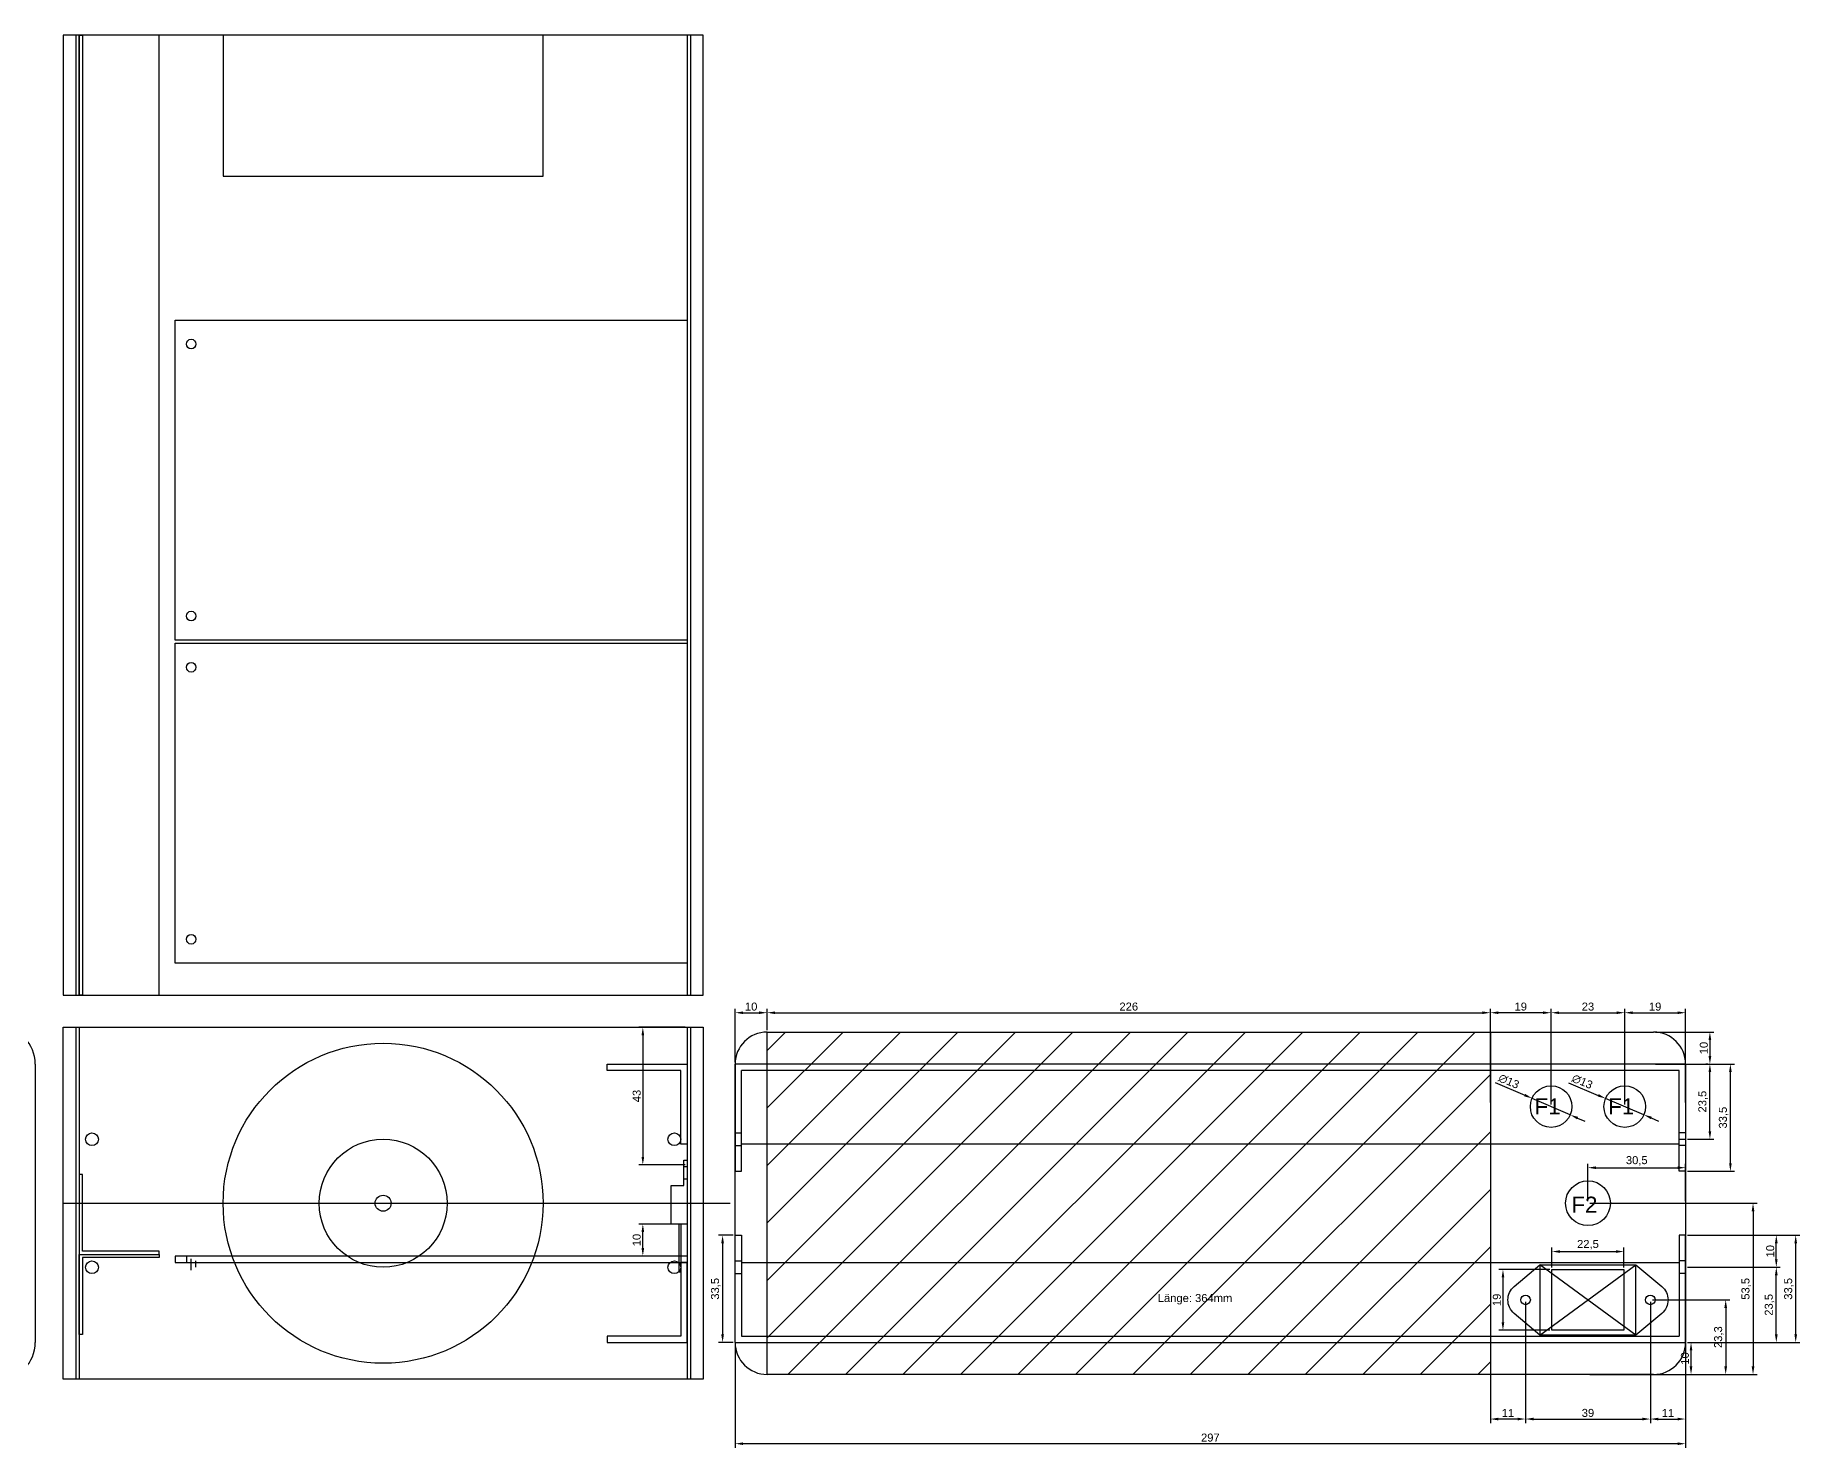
# Model space of a CAD drawing. Header units: millimetres. Extents: x 475 to 4099, y 1633 to 3451.
# Drawn here: x 3498 to 4049, y 3010 to 3451 of the extents above; entities that cross this region are included whole.
import ezdxf

# ---------------------------------------------------------------- set-up
doc = ezdxf.new("R2010")
doc.units = ezdxf.units.MM
doc.linetypes.add('MITTE', pattern=[50.8, 31.75, -6.35, 6.35, -6.35])
for name, color, linetype in [('Bemassung', 80, 'Continuous'), ('Kanten', 7, 'Continuous'), ('Mittel', 10, 'MITTE'), ('Verdeckt', 172, 'Continuous')]:
    doc.layers.add(name, color=color, linetype=linetype)
doc.styles.get("Standard").update_dxf_attribs({"font": 'arial.ttf'})
doc.dimstyles.new('ISO-25', dxfattribs={"dimtxt": 2.5, "dimasz": 2.5, "dimexe": 1.25, "dimexo": 0.625, "dimtad": 1, "dimtxsty": 'Standard', "dimcen": 2.5, "dimadec": 0, "dimazin": 0, "dimtfac": 1, "dimtmove": 0, "dimatfit": 3, "dimfxl": 1, "dimarcsym": 0})

# ---------------------------------------------------------------- blocks, each defined once
blk = doc.blocks.new('*D278')
at = {"layer": 'Bemassung', "color": 0, "lineweight": -2, "transparency": 16777216}
for p, q in [((3698.45, 3079.63), (3686.47, 3079.63)), ((3687.72, 3072.13), (3687.72, 3077.13)), ((3698.45, 3069.63), (3686.47, 3069.63))]:
    blk.add_line(p, q, dxfattribs=at)
at = {"layer": 'Bemassung', "color": 0, "transparency": 16777216}
for points in [[(3687.31, 3077.13), (3688.14, 3077.13), (3687.72, 3079.63)], [(3687.31, 3072.13), (3688.14, 3072.13), (3687.72, 3069.63)]]:
    blk.add_solid(points, dxfattribs=at)
at = {"layer": 'Defpoints', "color": 0, "transparency": 16777216}
for p in [(3687.72, 3079.63), (3699.07, 3079.63), (3699.07, 3069.63)]:
    blk.add_point(p, dxfattribs=at)
at = {"layer": 'Bemassung', "color": 0, "transparency": 16777216, "insert": (3685.82, 3074.63), "char_height": 2.5, "attachment_point": 5, "rotation": 90}
blk.add_mtext('10', dxfattribs=at)
blk = doc.blocks.new('*D279')
at = {"layer": 'Bemassung', "color": 0, "lineweight": -2, "transparency": 16777216}
for p, q in [((3700.95, 3141.13), (3686.47, 3141.13)), ((3687.72, 3138.63), (3687.72, 3100.63)), ((3700.95, 3098.13), (3686.47, 3098.13))]:
    blk.add_line(p, q, dxfattribs=at)
at = {"layer": 'Bemassung', "color": 0, "transparency": 16777216}
for points in [[(3687.31, 3138.63), (3688.14, 3138.63), (3687.72, 3141.13)], [(3687.31, 3100.63), (3688.14, 3100.63), (3687.72, 3098.13)]]:
    blk.add_solid(points, dxfattribs=at)
at = {"layer": 'Defpoints', "color": 0, "transparency": 16777216}
for p in [(3701.57, 3141.13), (3687.72, 3098.13), (3701.57, 3098.13)]:
    blk.add_point(p, dxfattribs=at)
at = {"layer": 'Bemassung', "color": 0, "transparency": 16777216, "insert": (3685.82, 3119.63), "char_height": 2.5, "attachment_point": 5, "rotation": 90}
blk.add_mtext('43', dxfattribs=at)
blk = doc.blocks.new('*D280')
at = {"layer": 'Bemassung', "color": 0, "lineweight": -2, "transparency": 16777216}
for p, q in [((3971.57, 3116.95), (3971.57, 3146.92)), ((3974.07, 3145.67), (3992.07, 3145.67)), ((3994.57, 3116.95), (3994.57, 3146.92))]:
    blk.add_line(p, q, dxfattribs=at)
at = {"layer": 'Bemassung', "color": 0, "transparency": 16777216}
for points in [[(3974.07, 3146.08), (3974.07, 3145.25), (3971.57, 3145.67)], [(3992.07, 3146.08), (3992.07, 3145.25), (3994.57, 3145.67)]]:
    blk.add_solid(points, dxfattribs=at)
at = {"layer": 'Defpoints', "color": 0, "transparency": 16777216}
for p in [(3994.57, 3145.67), (3971.57, 3116.33), (3994.57, 3116.33)]:
    blk.add_point(p, dxfattribs=at)
at = {"layer": 'Bemassung', "color": 0, "transparency": 16777216, "insert": (3983.07, 3147.57), "char_height": 2.5, "attachment_point": 5}
blk.add_mtext('23', dxfattribs=at)
blk = doc.blocks.new('*D281')
at = {"layer": 'Bemassung', "color": 0, "lineweight": -2, "transparency": 16777216}
for p, q in [((3994.57, 3117.58), (3994.57, 3146.92)), ((3997.07, 3145.67), (4011.07, 3145.67)), ((4013.57, 3117.58), (4013.57, 3146.92))]:
    blk.add_line(p, q, dxfattribs=at)
at = {"layer": 'Bemassung', "color": 0, "transparency": 16777216}
for points in [[(3997.07, 3146.08), (3997.07, 3145.25), (3994.57, 3145.67)], [(4011.07, 3146.08), (4011.07, 3145.25), (4013.57, 3145.67)]]:
    blk.add_solid(points, dxfattribs=at)
at = {"layer": 'Defpoints', "color": 0, "transparency": 16777216}
for p in [(4013.57, 3145.67), (3994.57, 3116.95), (4013.57, 3116.95)]:
    blk.add_point(p, dxfattribs=at)
at = {"layer": 'Bemassung', "color": 0, "transparency": 16777216, "insert": (4004.07, 3147.57), "char_height": 2.5, "attachment_point": 5}
blk.add_mtext('19', dxfattribs=at)
blk = doc.blocks.new('*D282')
at = {"layer": 'Bemassung', "color": 0, "lineweight": -2, "transparency": 16777216}
for p, q in [((3952.57, 3117.58), (3952.57, 3146.92)), ((3969.07, 3145.67), (3955.07, 3145.67)), ((3971.57, 3117.58), (3971.57, 3146.92))]:
    blk.add_line(p, q, dxfattribs=at)
at = {"layer": 'Bemassung', "color": 0, "transparency": 16777216}
for points in [[(3955.07, 3146.08), (3955.07, 3145.25), (3952.57, 3145.67)], [(3969.07, 3146.08), (3969.07, 3145.25), (3971.57, 3145.67)]]:
    blk.add_solid(points, dxfattribs=at)
at = {"layer": 'Defpoints', "color": 0, "transparency": 16777216}
for p in [(3952.57, 3145.67), (3952.57, 3116.95), (3971.57, 3116.95)]:
    blk.add_point(p, dxfattribs=at)
at = {"layer": 'Bemassung', "color": 0, "transparency": 16777216, "insert": (3962.07, 3147.57), "char_height": 2.5, "attachment_point": 5}
blk.add_mtext('19', dxfattribs=at)
blk = doc.blocks.new('*D283')
at = {"layer": 'Bemassung', "color": 0, "lineweight": -2, "transparency": 16777216}
for p, q in [((3716.57, 3130.25), (3716.57, 3146.92)), ((3719.07, 3145.67), (3724.07, 3145.67)), ((3726.57, 3140.25), (3726.57, 3146.92))]:
    blk.add_line(p, q, dxfattribs=at)
at = {"layer": 'Bemassung', "color": 0, "transparency": 16777216}
for points in [[(3719.07, 3146.08), (3719.07, 3145.25), (3716.57, 3145.67)], [(3724.07, 3146.08), (3724.07, 3145.25), (3726.57, 3145.67)]]:
    blk.add_solid(points, dxfattribs=at)
at = {"layer": 'Defpoints', "color": 0, "transparency": 16777216}
for p in [(3726.57, 3145.67), (3726.57, 3139.63), (3716.57, 3129.63)]:
    blk.add_point(p, dxfattribs=at)
at = {"layer": 'Bemassung', "color": 0, "transparency": 16777216, "insert": (3721.57, 3147.57), "char_height": 2.5, "attachment_point": 5}
blk.add_mtext('10', dxfattribs=at)
blk = doc.blocks.new('*D284')
at = {"layer": 'Bemassung', "color": 0, "lineweight": -2, "transparency": 16777216}
for p, q in [((3726.57, 3140.25), (3726.57, 3146.92)), ((3729.07, 3145.67), (3950.07, 3145.67)), ((3952.57, 3140.25), (3952.57, 3146.92))]:
    blk.add_line(p, q, dxfattribs=at)
at = {"layer": 'Bemassung', "color": 0, "transparency": 16777216}
for points in [[(3729.07, 3146.08), (3729.07, 3145.25), (3726.57, 3145.67)], [(3950.07, 3146.08), (3950.07, 3145.25), (3952.57, 3145.67)]]:
    blk.add_solid(points, dxfattribs=at)
at = {"layer": 'Defpoints', "color": 0, "transparency": 16777216}
for p in [(3952.57, 3145.67), (3726.57, 3139.63), (3952.57, 3139.63)]:
    blk.add_point(p, dxfattribs=at)
at = {"layer": 'Bemassung', "color": 0, "transparency": 16777216, "insert": (3839.57, 3147.57), "char_height": 2.5, "attachment_point": 5}
blk.add_mtext('226', dxfattribs=at)
blk = doc.blocks.new('*D285')
at = {"layer": 'Bemassung', "color": 0, "lineweight": -2, "transparency": 16777216}
for p, q in [((3963.57, 3055.3), (3963.57, 3017.44)), ((4002.57, 3055.3), (4002.57, 3017.44)), ((3966.07, 3018.69), (4000.07, 3018.69))]:
    blk.add_line(p, q, dxfattribs=at)
at = {"layer": 'Bemassung', "color": 0, "transparency": 16777216}
for points in [[(3966.07, 3019.11), (3966.07, 3018.27), (3963.57, 3018.69)], [(4000.07, 3019.11), (4000.07, 3018.27), (4002.57, 3018.69)]]:
    blk.add_solid(points, dxfattribs=at)
at = {"layer": 'Defpoints', "color": 0, "transparency": 16777216}
for p in [(3963.57, 3055.93), (4002.57, 3055.93), (4002.57, 3018.69)]:
    blk.add_point(p, dxfattribs=at)
at = {"layer": 'Bemassung', "color": 0, "transparency": 16777216, "insert": (3983.07, 3020.59), "char_height": 2.5, "attachment_point": 5}
blk.add_mtext('39', dxfattribs=at)
blk = doc.blocks.new('*D286')
at = {"layer": 'Bemassung', "color": 0, "lineweight": -2, "transparency": 16777216}
for p, q in [((4002.57, 3055.3), (4002.57, 3017.44)), ((4013.57, 3056.8), (4013.57, 3017.44)), ((4005.07, 3018.69), (4011.07, 3018.69))]:
    blk.add_line(p, q, dxfattribs=at)
at = {"layer": 'Bemassung', "color": 0, "transparency": 16777216}
for points in [[(4005.07, 3019.11), (4005.07, 3018.27), (4002.57, 3018.69)], [(4011.07, 3019.11), (4011.07, 3018.27), (4013.57, 3018.69)]]:
    blk.add_solid(points, dxfattribs=at)
at = {"layer": 'Defpoints', "color": 0, "transparency": 16777216}
for p in [(4002.57, 3055.93), (4013.57, 3057.43), (4013.57, 3018.69)]:
    blk.add_point(p, dxfattribs=at)
at = {"layer": 'Bemassung', "color": 0, "transparency": 16777216, "insert": (4008.07, 3020.57), "char_height": 2.5, "attachment_point": 5}
blk.add_mtext('11', dxfattribs=at)
blk = doc.blocks.new('*D287')
at = {"layer": 'Bemassung', "color": 0, "lineweight": -2, "transparency": 16777216}
for p, q in [((3952.57, 3056.8), (3952.57, 3017.44)), ((3963.57, 3055.3), (3963.57, 3017.44)), ((3961.07, 3018.69), (3955.07, 3018.69))]:
    blk.add_line(p, q, dxfattribs=at)
at = {"layer": 'Bemassung', "color": 0, "transparency": 16777216}
for points in [[(3955.07, 3019.11), (3955.07, 3018.27), (3952.57, 3018.69)], [(3961.07, 3019.11), (3961.07, 3018.27), (3963.57, 3018.69)]]:
    blk.add_solid(points, dxfattribs=at)
at = {"layer": 'Defpoints', "color": 0, "transparency": 16777216}
for p in [(3952.57, 3057.43), (3963.57, 3055.93), (3952.57, 3018.69)]:
    blk.add_point(p, dxfattribs=at)
at = {"layer": 'Bemassung', "color": 0, "transparency": 16777216, "insert": (3958.07, 3020.57), "char_height": 2.5, "attachment_point": 5}
blk.add_mtext('11', dxfattribs=at)
blk = doc.blocks.new('*D288')
at = {"layer": 'Bemassung', "color": 0, "lineweight": -2, "transparency": 16777216}
for p, q in [((4003.2, 3055.93), (4027.36, 3055.93)), ((4026.11, 3053.43), (4026.11, 3035.13)), ((4003.2, 3032.63), (4027.36, 3032.63))]:
    blk.add_line(p, q, dxfattribs=at)
at = {"layer": 'Bemassung', "color": 0, "transparency": 16777216}
for points in [[(4025.69, 3053.43), (4026.53, 3053.43), (4026.11, 3055.93)], [(4025.69, 3035.13), (4026.53, 3035.13), (4026.11, 3032.63)]]:
    blk.add_solid(points, dxfattribs=at)
at = {"layer": 'Defpoints', "color": 0, "transparency": 16777216}
for p in [(4002.57, 3055.93), (4002.57, 3032.63), (4026.11, 3032.63)]:
    blk.add_point(p, dxfattribs=at)
at = {"layer": 'Bemassung', "color": 0, "transparency": 16777216, "insert": (4023.98, 3044.28), "char_height": 2.5, "attachment_point": 5, "rotation": 90}
blk.add_mtext('23,3', dxfattribs=at)
blk = doc.blocks.new('*D289')
at = {"layer": 'Bemassung', "color": 0, "lineweight": -2, "transparency": 16777216}
for p, q in [((4014.2, 3042.63), (4016.53, 3042.63)), ((4015.28, 3035.13), (4015.28, 3040.13)), ((4004.2, 3032.63), (4016.53, 3032.63))]:
    blk.add_line(p, q, dxfattribs=at)
at = {"layer": 'Bemassung', "color": 0, "transparency": 16777216}
for points in [[(4014.86, 3040.13), (4015.69, 3040.13), (4015.28, 3042.63)], [(4014.86, 3035.13), (4015.69, 3035.13), (4015.28, 3032.63)]]:
    blk.add_solid(points, dxfattribs=at)
at = {"layer": 'Defpoints', "color": 0, "transparency": 16777216}
for p in [(4013.57, 3042.63), (4015.28, 3042.63), (4003.57, 3032.63)]:
    blk.add_point(p, dxfattribs=at)
at = {"layer": 'Bemassung', "color": 0, "transparency": 16777216, "insert": (4013.38, 3037.63), "char_height": 2.5, "attachment_point": 5, "rotation": 90}
blk.add_mtext('10', dxfattribs=at)
blk = doc.blocks.new('*D290')
at = {"layer": 'Bemassung', "color": 0, "lineweight": -2, "transparency": 16777216}
for p, q in [((3971.82, 3066.05), (3971.82, 3072.28)), ((3994.32, 3066.05), (3994.32, 3072.28)), ((3974.32, 3071.03), (3991.82, 3071.03))]:
    blk.add_line(p, q, dxfattribs=at)
at = {"layer": 'Bemassung', "color": 0, "transparency": 16777216}
for points in [[(3974.32, 3071.44), (3974.32, 3070.61), (3971.82, 3071.03)], [(3991.82, 3071.44), (3991.82, 3070.61), (3994.32, 3071.03)]]:
    blk.add_solid(points, dxfattribs=at)
at = {"layer": 'Defpoints', "color": 0, "transparency": 16777216}
for p in [(3994.32, 3071.03), (3971.82, 3065.43), (3994.32, 3065.43)]:
    blk.add_point(p, dxfattribs=at)
at = {"layer": 'Bemassung', "color": 0, "transparency": 16777216, "insert": (3983.07, 3073.16), "char_height": 2.5, "attachment_point": 5}
blk.add_mtext('22,5', dxfattribs=at)
blk = doc.blocks.new('*D291')
at = {"layer": 'Bemassung', "color": 0, "lineweight": -2, "transparency": 16777216}
for p, q in [((3971.2, 3065.43), (3955.26, 3065.43)), ((3956.51, 3062.93), (3956.51, 3048.93)), ((3971.2, 3046.43), (3955.26, 3046.43))]:
    blk.add_line(p, q, dxfattribs=at)
at = {"layer": 'Bemassung', "color": 0, "transparency": 16777216}
for points in [[(3956.09, 3062.93), (3956.92, 3062.93), (3956.51, 3065.43)], [(3956.09, 3048.93), (3956.92, 3048.93), (3956.51, 3046.43)]]:
    blk.add_solid(points, dxfattribs=at)
at = {"layer": 'Defpoints', "color": 0, "transparency": 16777216}
for p in [(3971.82, 3065.43), (3956.51, 3046.43), (3971.82, 3046.43)]:
    blk.add_point(p, dxfattribs=at)
at = {"layer": 'Bemassung', "color": 0, "transparency": 16777216, "insert": (3954.61, 3055.93), "char_height": 2.5, "attachment_point": 5, "rotation": 90}
blk.add_mtext('19', dxfattribs=at)
blk = doc.blocks.new('*D292')
at = {"layer": 'Bemassung', "color": 0, "lineweight": -2, "transparency": 16777216}
for p, q in [((3983.7, 3086.13), (4035.9, 3086.13)), ((4034.65, 3083.63), (4034.65, 3035.13)), ((3983.7, 3032.63), (4035.9, 3032.63))]:
    blk.add_line(p, q, dxfattribs=at)
at = {"layer": 'Bemassung', "color": 0, "transparency": 16777216}
for points in [[(4034.23, 3083.63), (4035.07, 3083.63), (4034.65, 3086.13)], [(4034.23, 3035.13), (4035.07, 3035.13), (4034.65, 3032.63)]]:
    blk.add_solid(points, dxfattribs=at)
at = {"layer": 'Defpoints', "color": 0, "transparency": 16777216}
for p in [(3983.07, 3086.13), (3983.07, 3032.63), (4034.65, 3032.63)]:
    blk.add_point(p, dxfattribs=at)
at = {"layer": 'Bemassung', "color": 0, "transparency": 16777216, "insert": (4032.52, 3059.38), "char_height": 2.5, "attachment_point": 5, "rotation": 90}
blk.add_mtext('53,5', dxfattribs=at)
blk = doc.blocks.new('*D293')
at = {"layer": 'Bemassung', "color": 0, "lineweight": -2, "transparency": 16777216}
for p, q in [((4004.2, 3139.63), (4022.43, 3139.63)), ((4021.18, 3137.13), (4021.18, 3132.13)), ((4004.2, 3129.63), (4022.43, 3129.63))]:
    blk.add_line(p, q, dxfattribs=at)
at = {"layer": 'Bemassung', "color": 0, "transparency": 16777216}
for points in [[(4020.76, 3137.13), (4021.6, 3137.13), (4021.18, 3139.63)], [(4020.76, 3132.13), (4021.6, 3132.13), (4021.18, 3129.63)]]:
    blk.add_solid(points, dxfattribs=at)
at = {"layer": 'Defpoints', "color": 0, "transparency": 16777216}
for p in [(4003.57, 3139.63), (4003.57, 3129.63), (4021.18, 3129.63)]:
    blk.add_point(p, dxfattribs=at)
at = {"layer": 'Bemassung', "color": 0, "transparency": 16777216, "insert": (4019.28, 3134.63), "char_height": 2.5, "attachment_point": 5, "rotation": 90}
blk.add_mtext('10', dxfattribs=at)
blk = doc.blocks.new('*D294')
at = {"layer": 'Bemassung', "color": 0, "lineweight": -2, "transparency": 16777216}
for p, q in [((3954.09, 3123.9), (3963.31, 3119.91)), ((3977.53, 3113.74), (3965.61, 3118.91)), ((3979.83, 3112.75), (3982.12, 3111.75))]:
    blk.add_line(p, q, dxfattribs=at)
at = {"layer": 'Bemassung', "color": 0, "transparency": 16777216}
for points in [[(3963.48, 3120.29), (3963.15, 3119.52), (3965.61, 3118.91)], [(3979.99, 3113.13), (3979.66, 3112.36), (3977.53, 3113.74)]]:
    blk.add_solid(points, dxfattribs=at)
at = {"layer": 'Defpoints', "color": 0, "transparency": 16777216}
for p in [(3965.61, 3118.91), (3977.53, 3113.74)]:
    blk.add_point(p, dxfattribs=at)
at = {"layer": 'Bemassung', "color": 0, "transparency": 16777216, "insert": (3958.34, 3124.21), "char_height": 2.5, "attachment_point": 5, "rotation": 336.5617}
blk.add_mtext('∅13', dxfattribs=at)
blk = doc.blocks.new('*D295')
at = {"layer": 'Bemassung', "color": 0, "lineweight": -2, "transparency": 16777216}
for p, q in [((3977.04, 3123.79), (3986.29, 3119.85)), ((4000.55, 3113.78), (3988.59, 3118.87)), ((4002.85, 3112.8), (4005.15, 3111.82))]:
    blk.add_line(p, q, dxfattribs=at)
at = {"layer": 'Bemassung', "color": 0, "transparency": 16777216}
for points in [[(3986.45, 3120.23), (3986.13, 3119.47), (3988.59, 3118.87)], [(4003.01, 3113.18), (4002.69, 3112.42), (4000.55, 3113.78)]]:
    blk.add_solid(points, dxfattribs=at)
at = {"layer": 'Defpoints', "color": 0, "transparency": 16777216}
for p in [(3988.59, 3118.87), (4000.55, 3113.78)]:
    blk.add_point(p, dxfattribs=at)
at = {"layer": 'Bemassung', "color": 0, "transparency": 16777216, "insert": (3981.29, 3124.12), "char_height": 2.5, "attachment_point": 5, "rotation": 336.9413}
blk.add_mtext('∅13', dxfattribs=at)
blk = doc.blocks.new('*D296')
at = {"layer": 'Bemassung', "color": 0, "lineweight": -2, "transparency": 16777216}
for p, q in [((3983.07, 3086.75), (3983.07, 3098.49)), ((3985.57, 3097.24), (4011.07, 3097.24)), ((4013.57, 3086.75), (4013.57, 3098.49))]:
    blk.add_line(p, q, dxfattribs=at)
at = {"layer": 'Bemassung', "color": 0, "transparency": 16777216}
for points in [[(3985.57, 3097.65), (3985.57, 3096.82), (3983.07, 3097.24)], [(4011.07, 3097.65), (4011.07, 3096.82), (4013.57, 3097.24)]]:
    blk.add_solid(points, dxfattribs=at)
at = {"layer": 'Defpoints', "color": 0, "transparency": 16777216}
for p in [(4013.57, 3097.24), (3983.07, 3086.13), (4013.57, 3086.13)]:
    blk.add_point(p, dxfattribs=at)
at = {"layer": 'Bemassung', "color": 0, "transparency": 16777216, "insert": (3998.32, 3099.36), "char_height": 2.5, "attachment_point": 5}
blk.add_mtext('30,5', dxfattribs=at)
blk = doc.blocks.new('*D297')
at = {"layer": 'Bemassung', "color": 0, "lineweight": -2, "transparency": 16777216}
for p, q in [((3715.95, 3076.13), (3711.4, 3076.13)), ((3712.65, 3073.63), (3712.65, 3045.13)), ((3715.95, 3042.63), (3711.4, 3042.63))]:
    blk.add_line(p, q, dxfattribs=at)
at = {"layer": 'Bemassung', "color": 0, "transparency": 16777216}
for points in [[(3712.23, 3073.63), (3713.07, 3073.63), (3712.65, 3076.13)], [(3712.23, 3045.13), (3713.07, 3045.13), (3712.65, 3042.63)]]:
    blk.add_solid(points, dxfattribs=at)
at = {"layer": 'Defpoints', "color": 0, "transparency": 16777216}
for p in [(3716.57, 3076.13), (3712.65, 3042.63), (3716.57, 3042.63)]:
    blk.add_point(p, dxfattribs=at)
at = {"layer": 'Bemassung', "color": 0, "transparency": 16777216, "insert": (3710.52, 3059.38), "char_height": 2.5, "attachment_point": 5, "rotation": 90}
blk.add_mtext('33,5', dxfattribs=at)
blk = doc.blocks.new('*D298')
at = {"layer": 'Bemassung', "color": 0, "lineweight": -2, "transparency": 16777216}
for p, q in [((3716.57, 3042), (3716.57, 3009.73)), ((4013.57, 3042), (4013.57, 3009.73)), ((4011.07, 3010.98), (3719.07, 3010.98))]:
    blk.add_line(p, q, dxfattribs=at)
at = {"layer": 'Bemassung', "color": 0, "transparency": 16777216}
for points in [[(3719.07, 3011.4), (3719.07, 3010.56), (3716.57, 3010.98)], [(4011.07, 3011.4), (4011.07, 3010.56), (4013.57, 3010.98)]]:
    blk.add_solid(points, dxfattribs=at)
at = {"layer": 'Defpoints', "color": 0, "transparency": 16777216}
for p in [(3716.57, 3042.63), (4013.57, 3042.63), (3716.57, 3010.98)]:
    blk.add_point(p, dxfattribs=at)
at = {"layer": 'Bemassung', "color": 0, "transparency": 16777216, "insert": (3865.07, 3012.88), "char_height": 2.5, "attachment_point": 5}
blk.add_mtext('297', dxfattribs=at)
blk = doc.blocks.new('*D299')
at = {"layer": 'Bemassung', "color": 0, "lineweight": -2, "transparency": 16777216}
for p, q in [((4014.2, 3076.13), (4049.24, 3076.13)), ((4047.99, 3045.13), (4047.99, 3073.63)), ((4014.2, 3042.63), (4049.24, 3042.63))]:
    blk.add_line(p, q, dxfattribs=at)
at = {"layer": 'Bemassung', "color": 0, "transparency": 16777216}
for points in [[(4047.58, 3073.63), (4048.41, 3073.63), (4047.99, 3076.13)], [(4047.58, 3045.13), (4048.41, 3045.13), (4047.99, 3042.63)]]:
    blk.add_solid(points, dxfattribs=at)
at = {"layer": 'Defpoints', "color": 0, "transparency": 16777216}
for p in [(4013.57, 3076.13), (4047.99, 3076.13), (4013.57, 3042.63)]:
    blk.add_point(p, dxfattribs=at)
at = {"layer": 'Bemassung', "color": 0, "transparency": 16777216, "insert": (4045.87, 3059.38), "char_height": 2.5, "attachment_point": 5, "rotation": 90}
blk.add_mtext('33,5', dxfattribs=at)
blk = doc.blocks.new('*D300')
at = {"layer": 'Bemassung', "color": 0, "lineweight": -2, "transparency": 16777216}
for p, q in [((4014.2, 3066.13), (4043.18, 3066.13)), ((4041.93, 3045.13), (4041.93, 3063.63)), ((4014.2, 3042.63), (4043.18, 3042.63))]:
    blk.add_line(p, q, dxfattribs=at)
at = {"layer": 'Bemassung', "color": 0, "transparency": 16777216}
for points in [[(4041.51, 3063.63), (4042.35, 3063.63), (4041.93, 3066.13)], [(4041.51, 3045.13), (4042.35, 3045.13), (4041.93, 3042.63)]]:
    blk.add_solid(points, dxfattribs=at)
at = {"layer": 'Defpoints', "color": 0, "transparency": 16777216}
for p in [(4013.57, 3066.13), (4041.93, 3066.13), (4013.57, 3042.63)]:
    blk.add_point(p, dxfattribs=at)
at = {"layer": 'Bemassung', "color": 0, "transparency": 16777216, "insert": (4039.8, 3054.38), "char_height": 2.5, "attachment_point": 5, "rotation": 90}
blk.add_mtext('23,5', dxfattribs=at)
blk = doc.blocks.new('*D301')
at = {"layer": 'Bemassung', "color": 0, "lineweight": -2, "transparency": 16777216}
for p, q in [((4014.2, 3076.13), (4043.18, 3076.13)), ((4041.93, 3068.63), (4041.93, 3073.63)), ((4014.2, 3066.13), (4043.18, 3066.13))]:
    blk.add_line(p, q, dxfattribs=at)
at = {"layer": 'Bemassung', "color": 0, "transparency": 16777216}
for points in [[(4041.51, 3073.63), (4042.35, 3073.63), (4041.93, 3076.13)], [(4041.51, 3068.63), (4042.35, 3068.63), (4041.93, 3066.13)]]:
    blk.add_solid(points, dxfattribs=at)
at = {"layer": 'Defpoints', "color": 0, "transparency": 16777216}
for p in [(4013.57, 3076.13), (4041.93, 3076.13), (4013.57, 3066.13)]:
    blk.add_point(p, dxfattribs=at)
at = {"layer": 'Bemassung', "color": 0, "transparency": 16777216, "insert": (4040.03, 3071.13), "char_height": 2.5, "attachment_point": 5, "rotation": 90}
blk.add_mtext('10', dxfattribs=at)
blk = doc.blocks.new('*D302')
at = {"layer": 'Bemassung', "color": 0, "lineweight": -2, "transparency": 16777216}
for p, q in [((4020.56, 3129.63), (4019.93, 3129.63)), ((4021.18, 3108.63), (4021.18, 3127.13)), ((4014.2, 3106.13), (4022.43, 3106.13))]:
    blk.add_line(p, q, dxfattribs=at)
at = {"layer": 'Bemassung', "color": 0, "transparency": 16777216}
for points in [[(4020.76, 3127.13), (4021.6, 3127.13), (4021.18, 3129.63)], [(4020.76, 3108.63), (4021.6, 3108.63), (4021.18, 3106.13)]]:
    blk.add_solid(points, dxfattribs=at)
at = {"layer": 'Defpoints', "color": 0, "transparency": 16777216}
for p in [(4021.18, 3129.63), (4021.18, 3129.63), (4013.57, 3106.13)]:
    blk.add_point(p, dxfattribs=at)
at = {"layer": 'Bemassung', "color": 0, "transparency": 16777216, "insert": (4019.05, 3117.88), "char_height": 2.5, "attachment_point": 5, "rotation": 90}
blk.add_mtext('23,5', dxfattribs=at)
blk = doc.blocks.new('*D303')
at = {"layer": 'Bemassung', "color": 0, "lineweight": -2, "transparency": 16777216}
for p, q in [((4014.2, 3129.63), (4028.83, 3129.63)), ((4027.58, 3098.63), (4027.58, 3127.13)), ((4014.2, 3096.13), (4028.83, 3096.13))]:
    blk.add_line(p, q, dxfattribs=at)
at = {"layer": 'Bemassung', "color": 0, "transparency": 16777216}
for points in [[(4027.17, 3127.13), (4028, 3127.13), (4027.58, 3129.63)], [(4027.17, 3098.63), (4028, 3098.63), (4027.58, 3096.13)]]:
    blk.add_solid(points, dxfattribs=at)
at = {"layer": 'Defpoints', "color": 0, "transparency": 16777216}
for p in [(4013.57, 3129.63), (4027.58, 3129.63), (4013.57, 3096.13)]:
    blk.add_point(p, dxfattribs=at)
at = {"layer": 'Bemassung', "color": 0, "transparency": 16777216, "insert": (4025.46, 3112.88), "char_height": 2.5, "attachment_point": 5, "rotation": 90}
blk.add_mtext('33,5', dxfattribs=at)

msp = doc.modelspace()

# ---------------------------------------------------------------- hatches: boundary and pattern name
at = {"layer": 'Kanten'}
h = msp.add_hatch(dxfattribs=at)
h.set_pattern_fill('ANSI31', color=256, scale=4)
h.paths.add_polyline_path([(3726.571, 3139.626), (3952.571, 3139.626), (3952.571, 3032.626), (3726.571, 3032.626)])

# ---------------------------------------------------------------- linework, layer by layer
for p, q in [((3726.571, 3139.626), (4003.571, 3139.626)), ((3716.571, 3042.626), (3716.571, 3129.626)), ((4013.571, 3129.626), (4013.571, 3042.626)), ((4003.571, 3032.626), (3726.571, 3032.626))]:
    msp.add_line(p, q)
for centre, start, end in [((3726.571, 3129.626), 90, 180), ((4003.571, 3129.626), 0, 90), ((3726.571, 3042.626), 180, 270), ((4003.571, 3042.626), 270, 0)]:
    msp.add_arc(centre, 10, start, end)
at = {"layer": 'Bemassung'}
msp.add_line((4011.571, 3106.126), (4013.571, 3106.126), dxfattribs=at)
at = {"layer": 'Kanten'}
for p, q in [((3706.571, 3451.126), (3506.571, 3451.126)), ((3506.571, 3451.126), (3506.571, 3151.126)), ((3511.571, 3151.126), (3511.571, 3451.126)), ((3511.571, 3451.126), (3512.571, 3451.126)), ((3512.571, 3451.126), (3512.571, 3151.126)), ((3536.571, 3151.126), (3536.571, 3451.126)), ((3656.571, 3451.126), (3556.571, 3451.126)), ((3556.571, 3451.126), (3556.571, 3407.126)), ((3656.571, 3407.126), (3656.571, 3451.126)), ((3706.571, 3151.126), (3706.571, 3451.126)), ((3556.571, 3407.126), (3656.571, 3407.126)), ((3506.571, 3151.126), (3706.571, 3151.126)), ((3512.571, 3151.126), (3511.571, 3151.126)), ((3506.571, 3141.126), (3706.571, 3141.126)), ((3506.571, 3031.126), (3506.571, 3141.126)), ((3706.571, 3141.126), (3706.571, 3031.126)), ((3726.571, 3032.626), (3726.571, 3139.626)), ((3952.571, 3139.626), (3952.571, 3032.626)), ((3497.866, 3129.626), (3497.866, 3042.626)), ((3700.571, 3097.626), (3701.571, 3097.626)), ((3701.571, 3093.626), (3700.571, 3093.626)), ((3506.571, 3086.126), (3706.571, 3086.126)), ((3699.071, 3064.626), (3699.071, 3079.626)), ((3699.571, 3079.626), (3699.571, 3064.626)), ((3545.071, 3069.626), (3545.071, 3067.626)), ((3548.071, 3066.126), (3548.071, 3068.126)), ((3968.071, 3066.926), (3998.071, 3066.926)), ((3699.571, 3064.626), (3699.071, 3064.626)), ((3701.571, 3062.132), (3701.571, 3060.132)), ((3706.571, 3031.126), (3506.571, 3031.126))]:
    msp.add_line(p, q, dxfattribs=at)
for points in [[(3701.571, 3262.126), (3541.571, 3262.126), (3541.571, 3362.126), (3701.571, 3362.126)], [(3701.571, 3161.126), (3541.571, 3161.126), (3541.571, 3261.126), (3701.571, 3261.126)], [(3701.571, 3129.626), (3701.571, 3104.626), (3699.571, 3104.626), (3699.571, 3127.626), (3676.571, 3127.626), (3676.571, 3129.626)], [(3701.571, 3099.626), (3701.571, 3079.626), (3696.571, 3079.626), (3696.571, 3091.626), (3700.571, 3091.626), (3700.571, 3099.626)], [(3511.571, 3070.126), (3536.571, 3070.126), (3536.571, 3071.126), (3512.571, 3071.126), (3512.571, 3095.126), (3511.571, 3095.126)], [(3511.571, 3070.126), (3536.571, 3070.126), (3536.571, 3069.126), (3512.571, 3069.126), (3512.571, 3045.126), (3511.571, 3045.126)], [(3701.571, 3042.626), (3701.571, 3067.626), (3699.571, 3067.626), (3699.571, 3044.626), (3676.571, 3044.626), (3676.571, 3042.626)]]:
    msp.add_lwpolyline(points, close=True, dxfattribs=at)
msp.add_lwpolyline([(3701.571, 3069.626), (3541.571, 3069.626), (3541.571, 3067.626), (3701.571, 3067.626)], dxfattribs=at)
msp.add_lwpolyline([(3998.071, 3044.926), (3998.071, 3066.926), (4006.123, 3060.145, -0.4652353), (4006.123, 3051.707), (3998.071, 3044.926), (3968.071, 3044.926), (3960.018, 3051.707, -0.4652353), (3960.018, 3060.145), (3968.071, 3066.926), (3968.071, 3044.926)], format="xyb", dxfattribs=at)
for centre, radius in [((3546.571, 3354.626), 1.5), ((3546.571, 3269.626), 1.5), ((3546.571, 3253.626), 1.5), ((3546.571, 3168.626), 1.5), ((3971.571, 3116.326), 6.5), ((3994.571, 3116.326), 6.5), ((3515.571, 3106.126), 2), ((3697.571, 3106.126), 2), ((3983.071, 3086.126), 7), ((3515.571, 3066.126), 2), ((3697.571, 3066.126), 2), ((3963.571, 3055.926), 1.5), ((4002.571, 3055.926), 1.5)]:
    msp.add_circle(centre, radius, dxfattribs=at)
for centre, start, end in [((3486.366, 3129.626), 360, 90), ((3486.366, 3042.626), 270, 0)]:
    msp.add_arc(centre, 11.5, start, end, dxfattribs=at)
at = {"layer": 'Mittel'}
for p, q in [((3700.571, 3086.126), (3715.052, 3086.126)), ((3546.571, 3065.215), (3546.571, 3068.762))]:
    msp.add_line(p, q, dxfattribs=at)
at = {"layer": 'Verdeckt'}
for p, q in [((3510.571, 3451.126), (3510.571, 3151.126)), ((3511.571, 3451.126), (3511.571, 3151.126)), ((3701.571, 3451.126), (3701.571, 3151.126)), ((3702.571, 3451.126), (3702.571, 3151.126)), ((3510.571, 3141.126), (3510.571, 3031.126)), ((3511.571, 3141.126), (3511.571, 3031.126)), ((3701.571, 3141.126), (3701.571, 3031.126)), ((3702.571, 3141.126), (3702.571, 3031.126)), ((4013.571, 3129.626), (3716.571, 3129.626)), ((3716.571, 3129.626), (3716.571, 3096.126)), ((4011.571, 3127.626), (3718.571, 3127.626)), ((3718.571, 3096.126), (3718.571, 3127.626)), ((4011.571, 3096.126), (4011.571, 3127.626)), ((4013.571, 3129.626), (4013.571, 3096.126)), ((3716.571, 3108.126), (3718.571, 3108.126)), ((4011.571, 3104.626), (3718.571, 3104.626)), ((4013.571, 3108.126), (4011.571, 3108.126)), ((3716.571, 3104.126), (3718.571, 3104.126)), ((4013.571, 3104.126), (4011.571, 3104.126)), ((3716.571, 3096.126), (3718.571, 3096.126)), ((4013.571, 3096.126), (4011.571, 3096.126)), ((3716.571, 3076.126), (3718.571, 3076.126)), ((3716.571, 3042.626), (3716.571, 3076.126)), ((3718.571, 3076.126), (3718.571, 3044.626)), ((4013.571, 3076.126), (4011.571, 3076.126)), ((4011.571, 3076.126), (4011.571, 3044.626)), ((4013.571, 3042.626), (4013.571, 3076.126)), ((3716.571, 3068.126), (3718.571, 3068.126)), ((3718.571, 3067.626), (4011.571, 3067.626)), ((3968.071, 3044.926), (3998.071, 3066.926)), ((3998.071, 3044.926), (3968.071, 3066.926)), ((4013.571, 3068.126), (4011.571, 3068.126)), ((3716.571, 3064.126), (3718.571, 3064.126)), ((4013.571, 3064.126), (4011.571, 3064.126)), ((3718.571, 3044.626), (4011.571, 3044.626)), ((3716.571, 3042.626), (4013.571, 3042.626))]:
    msp.add_line(p, q, dxfattribs=at)
msp.add_lwpolyline([(3994.321, 3046.426), (3971.821, 3046.426), (3971.821, 3065.426), (3994.321, 3065.426)], close=True, dxfattribs=at)
for radius in [50, 20, 2.5]:
    msp.add_circle((3606.571, 3086.126), radius, dxfattribs=at)

# ---------------------------------------------------------------- texts
at = {"layer": 'Bemassung', "insert": (3848.635, 3057.754), "char_height": 2.5, "attachment_point": 1}
msp.add_mtext_dynamic_manual_height_columns('Länge: 364mm', width=30.9072, gutter_width=12.5, heights=[0], dxfattribs=at)
at = {"layer": 'Kanten', "char_height": 5, "attachment_point": 3}
for s, insert in [('F1', (3974.531, 3118.904)), ('F1', (3997.531, 3118.904)), ('F2', (3986.031, 3088.192))]:
    msp.add_mtext_dynamic_manual_height_columns(s, width=5, gutter_width=12.5, heights=[0], dxfattribs=dict(at, insert=insert))

# ---------------------------------------------------------------- dimensions: what is measured, and where the dimension line sits
at = {"layer": 'Bemassung'}
for base, p1, p2, picture, middle in [((3726.571, 3145.668), (3716.571, 3129.626), (3726.571, 3139.626), '*D283', (3721.571, 3147.569)), ((3952.571, 3145.668), (3726.571, 3139.626), (3952.571, 3139.626), '*D284', (3839.571, 3147.569)), ((3952.571, 3145.668), (3971.571, 3116.951), (3952.571, 3116.951), '*D282', (3962.071, 3147.569)), ((3994.571, 3145.668), (3971.571, 3116.326), (3994.571, 3116.326), '*D280', (3983.071, 3147.57)), ((4013.571, 3145.668), (3994.571, 3116.951), (4013.571, 3116.951), '*D281', (4004.071, 3147.569)), ((4013.571, 3097.236), (3983.071, 3086.126), (4013.571, 3086.126), '*D296', (3998.321, 3099.363)), ((3994.321, 3071.028), (3971.821, 3065.426), (3994.321, 3065.426), '*D290', (3983.071, 3073.155)), ((3952.571, 3018.69), (3963.571, 3055.926), (3952.571, 3057.426), '*D287', (3958.071, 3020.571)), ((4002.571, 3018.69), (3963.571, 3055.926), (4002.571, 3055.926), '*D285', (3983.071, 3020.593)), ((4013.571, 3018.69), (4002.571, 3055.926), (4013.571, 3057.426), '*D286', (4008.071, 3020.571))]:
    dim = msp.add_linear_dim(base=base, p1=p1, p2=p2, dimstyle='ISO-25', dxfattribs=at)
    dim.commit()
    dim.dimension.update_dxf_attribs({"geometry": picture, "text_midpoint": middle})
for base, p1, p2, picture, middle in [((3687.725, 3098.126), (3701.571, 3141.126), (3701.571, 3098.126), '*D279', (3685.823, 3119.626)), ((4021.181, 3129.626), (4003.571, 3139.626), (4003.571, 3129.626), '*D293', (4019.279, 3134.626)), ((4021.181, 3129.626), (4013.571, 3106.126), (4021.181, 3129.626), '*D302', (4019.053, 3117.876)), ((4027.584, 3129.626), (4013.571, 3096.126), (4013.571, 3129.626), '*D303', (4025.457, 3112.876)), ((4034.649, 3032.626), (3983.071, 3086.126), (3983.071, 3032.626), '*D292', (4032.522, 3059.376)), ((3687.725, 3079.626), (3699.071, 3069.626), (3699.071, 3079.626), '*D278', (3685.823, 3074.626)), ((3712.649, 3042.626), (3716.571, 3076.126), (3716.571, 3042.626), '*D297', (3710.521, 3059.376)), ((4047.993, 3076.126), (4013.571, 3042.626), (4013.571, 3076.126), '*D299', (4045.866, 3059.376)), ((4041.93, 3076.126), (4013.571, 3066.126), (4013.571, 3076.126), '*D301', (4040.029, 3071.126)), ((4041.93, 3066.126), (4013.571, 3042.626), (4013.571, 3066.126), '*D300', (4039.803, 3054.376)), ((3956.507, 3046.426), (3971.821, 3065.426), (3971.821, 3046.426), '*D291', (3954.606, 3055.926)), ((4026.109, 3032.626), (4002.571, 3055.926), (4002.571, 3032.626), '*D288', (4023.981, 3044.276)), ((4015.277, 3042.626), (4003.571, 3032.626), (4013.571, 3042.626), '*D289', (4013.376, 3037.626))]:
    dim = msp.add_linear_dim(base=base, p1=p1, p2=p2, angle=90, dimstyle='ISO-25', dxfattribs=at)
    dim.commit()
    dim.dimension.update_dxf_attribs({"geometry": picture, "text_midpoint": middle})
for p1, p2, picture, middle in [((3977.534, 3113.741), (3965.607, 3118.912), '*D294', (3958.34, 3124.211)), ((4000.551, 3113.78), (3988.59, 3118.872), '*D295', (3981.288, 3124.123))]:
    dim = msp.add_diameter_dim_2p(p1=p1, p2=p2, dimstyle='ISO-25', dxfattribs=at)
    dim.commit()
    dim.dimension.update_dxf_attribs({"geometry": picture, "text_midpoint": middle})
dim = msp.add_linear_dim(base=(3716.571, 3010.979), p1=(4013.571, 3042.626), p2=(3716.571, 3042.626), dimstyle='ISO-25', dxfattribs=at)
dim.commit()
dim.dimension.update_dxf_attribs({"geometry": '*D298', "text_midpoint": (3865.071, 3010.979), "dimtype": 160})

doc.saveas('drawing.dxf')
